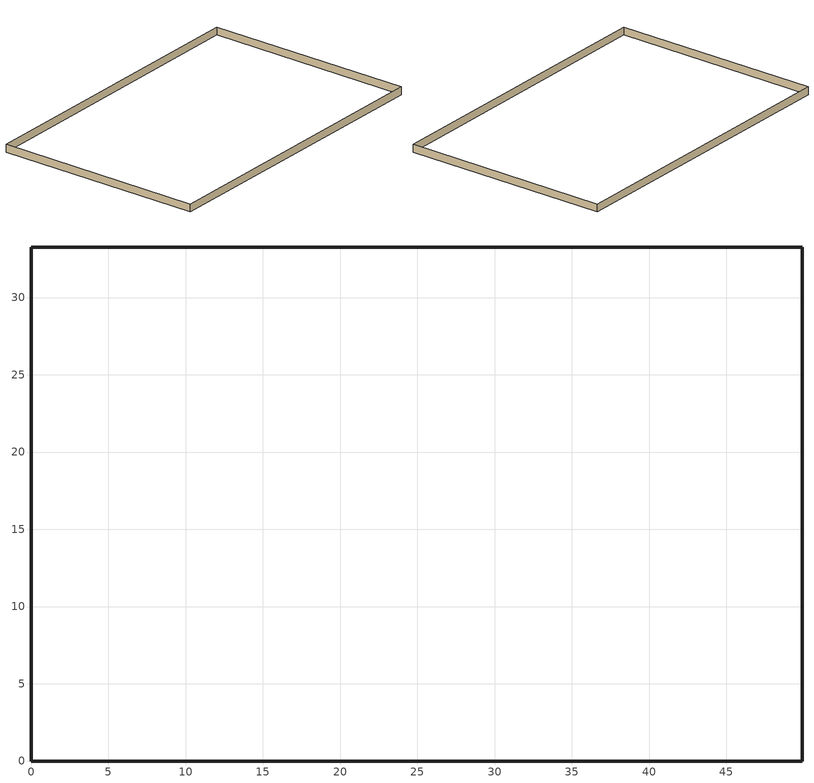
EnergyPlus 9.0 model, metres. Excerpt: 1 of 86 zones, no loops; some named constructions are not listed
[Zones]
FirstFloor_Plenum ZN
 wall outside (nonres_ext_wall): 49.91,0 49.91,33.27 0,33.27 0,0 49.91,0 z2.74:3.96
[Schedule:Compact]
OpenOffice_Top_3 ZN Occupancy Schedule: Through: 12/31, For: Monday, Until: 07:00, 0, Until: 07:20, 0, Until: 07:40, 0, Until: 08:00, 0.444, Until: 08:20, 0.667, Until: 08:40, 0.889, Until: 09:00, 0.889, Until: 09:20, 0.889, Until: 09:40, 1, Until: 10:00, 0.889, Until: 10:20, 0.889, Until: 10:40, 0.667, Until: 11:00, 0.667, Until: 11:20, 0.778, Until: 11:40, 1, Until: 12:00, 0.889, Until: 12:20, 0.889, Until: 12:40, 0.667, Until: 13:00, 0.333, Until: 13:20, 0.222, Until: 13:40, 0.222, Until: 14:00, 0.444, Until: 14:20, 0.889, Until: 14:40, 0.667, Until: 15:00, 0.889, Until: 15:20, 1, Until: 15:40, 1, Until: 16:00, 1, Until: 16:20, 1, Until: 16:40, 1, Until: 17:00, 0.889, Until: 17:20, 0.889, Until: 17:40, 0.778, Until: 18:00, 0.778, Until: 18:20, 0.667, Until: 18:40, 0.333, Until: 19:00, 0.222, Until: 19:20, 0, Until: 19:40, 0, Until: 20:00, 0, Until: 20:20, 0, Until: 20:40, 0, Until: 21:00, 0, Until: 24:00, 0, For: Tuesday, Until: 07:00, 0, Until: 07:20, 0, Until: 07:40, 0.111, Until: 08:00, 0.667, Until: 08:20, 0.889, Until: 08:40, 0.889, Until: 09:00, 0.889, Until: 09:20, 0.889, Until: 09:40, 1, Until: 10:00, 0.889, Until: 10:20, 0.889, Until: 10:40, 0.778, Until: 11:00, 0.889, Until: 11:20, 0.889, Until: 11:40, 0.778, Until: 12:00, 0.778, Until: 12:20, 0.667, Until: 12:40, 0.889, Until: 13:00, 0.556, Until: 13:20, 0.222, Until: 13:40, 0.333, Until: 14:00, 0.778, Until: 14:20, 1, Until: 14:40, 0.889, Until: 15:00, 0.889, Until: 15:20, 0.778, Until: 15:40, 0.778, Until: 16:00, 0.667, Until: 16:20, 0.556, Until: 16:40, 0.778, Until: 17:00, 0.778, Until: 17:20, 0.778, Until: 17:40, 0.889, Until: 18:00, 0.889, Until: 18:20, 0.667, Until: 18:40, 0.222, Until: 19:00, 0.222, Until: 19:20, 0, Until: 19:40, 0, Until: 20:00, 0, Until: 20:20, 0, Until: 20:40, 0, Until: 21:00, 0, Until: 24:00, 0, For: Wednesday, Until: 07:00, 0, Until: 07:20, 0, Until: 07:40, 0, Until: 08:00, 0.222, Until: 08:20, 0.556, Until: 08:40, 0.667, Until: 09:00, 0.667, Until: 09:20, 0.778, Until: 09:40, 0.889, Until: 10:00, 0.889, Until: 10:20, 0.889, Until: 10:40, 0.889, Until: 11:00, 0.778, Until: 11:20, 0.667, Until: 11:40, 0.778, Until: 12:00, 0.889, Until: 12:20, 1, Until: 12:40, 0.889, Until: 13:00, 0.444, Until: 13:20, 0.333, Until: 13:40, 0.444, Until: 14:00, 0.667, Until: 14:20, 0.778, Until: 14:40, 0.889, Until: 15:00, 0.889, Until: 15:20, 1, Until: 15:40, 0.778, Until: 16:00, 0.778, Until: 16:20, 0.778, Until: 16:40, 0.778, Until: 17:00, 0.667, Until: 17:20, 0.444, Until: 17:40, 0.667, Until: 18:00, 0.444, Until: 18:20, 0.222, Until: 18:40, 0.111, Until: 19:00, 0, Until: 19:20, 0, Until: 19:40, 0, Until: 20:00, 0, Until: 20:20, 0, Until: 20:40, 0, Until: 21:00, 0, Until: 24:00, 0, For: Thursday, Until: 07:00, 0, Until: 07:20, 0, Until: 07:40, 0, Until: 08:00, 0.222, Until: 08:20, 0.444, Until: 08:40, 0.556, Until: 09:00, 0.667, Until: 09:20, 0.778, Until: 09:40, 0.778, Until: 10:00, 0.889, Until: 10:20, 0.889, Until: 10:40, 1, Until: 11:00, 1, Until: 11:20, 1, Until: 11:40, 0.889, Until: 12:00, 0.667, Until: 12:20, 0.667, Until: 12:40, 0.778, Until: 13:00, 0.667, Until: 13:20, 0.444, Until: 13:40, 0.444, Until: 14:00, 0.444, Until: 14:20, 0.667, Until: 14:40, 0.667, Until: 15:00, 0.667, Until: 15:20, 0.667, Until: 15:40, 0.778, Until: 16:00, 0.889, Until: 16:20, 1, Until: 16:40, 1, Until: 17:00, 1, Until: 17:20, 0.889, Until: 17:40, 0.778, Until: 18:00, 0.444, Until: 18:20, 0.444, Until: 18:40, 0.444, Until: 19:00, 0.222, Until: 19:20, 0, Until: 19:40, 0, Until: 20:00, 0, Until: 20:20, 0, Until: 20:40, 0, Until: 21:00, 0, Until: 24:00, 0, For: Friday, Until: 07:00, 0, Until: 07:20, 0, Until: 07:40, 0, Until: 08:00, 0.111, Until: 08:20, 0.222, Until: 08:40, 0.222, Until: 09:00, 0.333, Until: 09:20, 0.444, Until: 09:40, 0.333, Until: 10:00, 0.333, Until: 10:20, 0.333, Until: 10:40, 0.444, Until: 11:00, 0.444, Until: 11:20, 0.444, Until: 11:40, 0.222, Until: 12:00, 0.222, Until: 12:20, 0.222, Until: 12:40, 0.222, Until: 13:00, 0.222, Until: 13:20, 0.111, Until: 13:40, 0, Until: 14:00, 0.222, Until: 14:20, 0.444, Until: 14:40, 0.444, Until: 15:00, 0.444, Until: 15:20, 0.333, Until: 15:40, 0.444, Until: 16:00, 0.444, Until: 16:20, 0.444, Until: 16:40, 0.444, Until: 17:00, 0.444, Until: 17:20, 0.444, Until: 17:40, 0.444, Until: 18:00, 0.333, Until: 18:20, 0.222, Until: 18:40, 0.222, Until: 19:00, 0.111, Until: 19:20, 0, Until: 19:40, 0, Until: 20:00, 0, Until: 20:20, 0, Until: 20:40, 0, Until: 21:00, 0, Until: 24:00, 0, For: Saturday, Until: 07:00, 0, Until: 07:20, 0, Until: 07:40, 0, Until: 08:00, 0, Until: 08:20, 0.111, Until: 08:40, 0.111, Until: 09:00, 0.111, Until: 09:20, 0.111, Until: 09:40, 0.111, Until: 10:00, 0.111, Until: 10:20, 0.111, Until: 10:40, 0.111, Until: 11:00, 0.111, Until: 11:20, 0.111, Until: 11:40, 0, Until: 12:00, 0, Until: 12:20, 0, Until: 12:40, 0, Until: 13:00, 0.111, Until: 13:20, 0, Until: 13:40, 0, Until: 14:00, 0.111, Until: 14:20, 0, Until: 14:40, 0, Until: 15:00, 0, Until: 15:20, 0, Until: 15:40, 0, Until: 16:00, 0, Until: 24:00, 0, For: Sunday WinterDesignDay Holiday CustomDay1 CustomDay2, Until: 24:00, 0, For: SummerDesignDay, Until: 06:00, 0, Until: 22:00, 1, Until: 24:00, 0.05
OpenOffice_Top_4 ZN Occupancy Schedule: Through: 12/31, For: Monday, Until: 07:00, 0, Until: 07:20, 0, Until: 07:40, 0, Until: 08:00, 0.222, Until: 08:20, 0.556, Until: 08:40, 0.889, Until: 09:00, 0.889, Until: 09:20, 1, Until: 09:40, 1, Until: 10:00, 0.889, Until: 10:20, 0.778, Until: 10:40, 0.556, Until: 11:00, 0.667, Until: 11:20, 0.778, Until: 11:40, 0.778, Until: 12:00, 0.889, Until: 12:20, 0.889, Until: 12:40, 0.444, Until: 13:00, 0.333, Until: 13:20, 0.444, Until: 13:40, 0.444, Until: 14:00, 0.444, Until: 14:20, 0.444, Until: 14:40, 0.444, Until: 15:00, 0.667, Until: 15:20, 0.889, Until: 15:40, 0.889, Until: 16:00, 0.889, Until: 16:20, 0.778, Until: 16:40, 0.889, Until: 17:00, 0.889, Until: 17:20, 0.778, Until: 17:40, 0.889, Until: 18:00, 0.778, Until: 18:20, 0.667, Until: 18:40, 0.222, Until: 19:00, 0.222, Until: 19:20, 0, Until: 19:40, 0, Until: 20:00, 0, Until: 20:20, 0, Until: 20:40, 0, Until: 21:00, 0, Until: 24:00, 0, For: Tuesday, Until: 07:00, 0, Until: 07:20, 0.222, Until: 07:40, 0, Until: 08:00, 0.222, Until: 08:20, 0.667, Until: 08:40, 0.667, Until: 09:00, 0.778, Until: 09:20, 0.778, Until: 09:40, 1, Until: 10:00, 0.889, Until: 10:20, 0.889, Until: 10:40, 0.778, Until: 11:00, 0.889, Until: 11:20, 0.889, Until: 11:40, 1, Until: 12:00, 0.889, Until: 12:20, 0.444, Until: 12:40, 0.222, Until: 13:00, 0.222, Until: 13:20, 0.333, Until: 13:40, 0.444, Until: 14:00, 0.444, Until: 14:20, 0.778, Until: 14:40, 0.778, Until: 15:00, 0.667, Until: 15:20, 0.556, Until: 15:40, 0.889, Until: 16:00, 0.889, Until: 16:20, 0.778, Until: 16:40, 0.889, Until: 17:00, 0.889, Until: 17:20, 0.889, Until: 17:40, 0.889, Until: 18:00, 0.667, Until: 18:20, 0.667, Until: 18:40, 0.444, Until: 19:00, 0.111, Until: 19:20, 0, Until: 19:40, 0, Until: 20:00, 0, Until: 20:20, 0, Until: 20:40, 0, Until: 21:00, 0, Until: 24:00, 0, For: Wednesday, Until: 07:00, 0, Until: 07:20, 0, Until: 07:40, 0, Until: 08:00, 0.333, Until: 08:20, 0.667, Until: 08:40, 0.889, Until: 09:00, 0.889, Until: 09:20, 0.889, Until: 09:40, 0.889, Until: 10:00, 0.889, Until: 10:20, 0.778, Until: 10:40, 0.778, Until: 11:00, 0.778, Until: 11:20, 0.778, Until: 11:40, 0.778, Until: 12:00, 0.778, Until: 12:20, 0.778, Until: 12:40, 0.667, Until: 13:00, 0.444, Until: 13:20, 0, Until: 13:40, 0.333, Until: 14:00, 0.889, Until: 14:20, 0.889, Until: 14:40, 0.778, Until: 15:00, 0.889, Until: 15:20, 1, Until: 15:40, 1, Until: 16:00, 0.889, Until: 16:20, 0.778, Until: 16:40, 0.667, Until: 17:00, 0.778, Until: 17:20, 0.889, Until: 17:40, 0.667, Until: 18:00, 0.556, Until: 18:20, 0.333, Until: 18:40, 0.333, Until: 19:00, 0.222, Until: 19:20, 0, Until: 19:40, 0, Until: 20:00, 0, Until: 20:20, 0, Until: 20:40, 0, Until: 21:00, 0, Until: 24:00, 0, For: Thursday, Until: 07:00, 0, Until: 07:20, 0, Until: 07:40, 0.111, Until: 08:00, 0.333, Until: 08:20, 0.444, Until: 08:40, 0.444, Until: 09:00, 0.444, Until: 09:20, 0.556, Until: 09:40, 0.556, Until: 10:00, 0.667, Until: 10:20, 0.667, Until: 10:40, 0.667, Until: 11:00, 0.778, Until: 11:20, 0.889, Until: 11:40, 0.889, Until: 12:00, 0.889, Until: 12:20, 0.889, Until: 12:40, 0.778, Until: 13:00, 0.667, Until: 13:20, 0.556, Until: 13:40, 0.444, Until: 14:00, 0.444, Until: 14:20, 0.667, Until: 14:40, 0.667, Until: 15:00, 0.667, Until: 15:20, 0.778, Until: 15:40, 0.667, Until: 16:00, 0.667, Until: 16:20, 0.667, Until: 16:40, 0.667, Until: 17:00, 0.667, Until: 17:20, 0.667, Until: 17:40, 0.889, Until: 18:00, 0.667, Until: 18:20, 0.444, Until: 18:40, 0.222, Until: 19:00, 0.111, Until: 19:20, 0, Until: 19:40, 0, Until: 20:00, 0, Until: 20:20, 0, Until: 20:40, 0, Until: 21:00, 0, Until: 24:00, 0, For: Friday, Until: 07:00, 0, Until: 07:20, 0, Until: 07:40, 0, Until: 08:00, 0.222, Until: 08:20, 0.444, Until: 08:40, 0.444, Until: 09:00, 0.444, Until: 09:20, 0.444, Until: 09:40, 0.444, Until: 10:00, 0.444, Until: 10:20, 0.444, Until: 10:40, 0.333, Until: 11:00, 0.333, Until: 11:20, 0.444, Until: 11:40, 0.222, Until: 12:00, 0.333, Until: 12:20, 0.333, Until: 12:40, 0.444, Until: 13:00, 0.222, Until: 13:20, 0.111, Until: 13:40, 0.111, Until: 14:00, 0.222, Until: 14:20, 0.333, Until: 14:40, 0.444, Until: 15:00, 0.444, Until: 15:20, 0.444, Until: 15:40, 0.444, Until: 16:00, 0.444, Until: 16:20, 0.444, Until: 16:40, 0.444, Until: 17:00, 0.444, Until: 17:20, 0.333, Until: 17:40, 0.333, Until: 18:00, 0.222, Until: 18:20, 0.222, Until: 18:40, 0.222, Until: 19:00, 0.111, Until: 19:20, 0, Until: 19:40, 0, Until: 20:00, 0, Until: 20:20, 0, Until: 20:40, 0, Until: 21:00, 0, Until: 24:00, 0, For: Saturday, Until: 07:00, 0, Until: 07:20, 0, Until: 07:40, 0, Until: 08:00, 0.111, Until: 08:20, 0.111, Until: 08:40, 0.111, Until: 09:00, 0.111, Until: 09:20, 0.111, Until: 09:40, 0, Until: 10:00, 0.111, Until: 10:20, 0.111, Until: 10:40, 0.111, Until: 11:00, 0.111, Until: 11:20, 0.111, Until: 11:40, 0, Until: 12:00, 0, Until: 12:20, 0, Until: 12:40, 0.111, Until: 13:00, 0, Until: 13:20, 0, Until: 13:40, 0, Until: 14:00, 0, Until: 14:20, 0, Until: 14:40, 0, Until: 15:00, 0, Until: 15:20, 0, Until: 15:40, 0, Until: 16:00, 0, Until: 24:00, 0, For: Sunday WinterDesignDay Holiday CustomDay1 CustomDay2, Until: 24:00, 0, For: SummerDesignDay, Until: 06:00, 0, Until: 22:00, 1, Until: 24:00, 0.05
